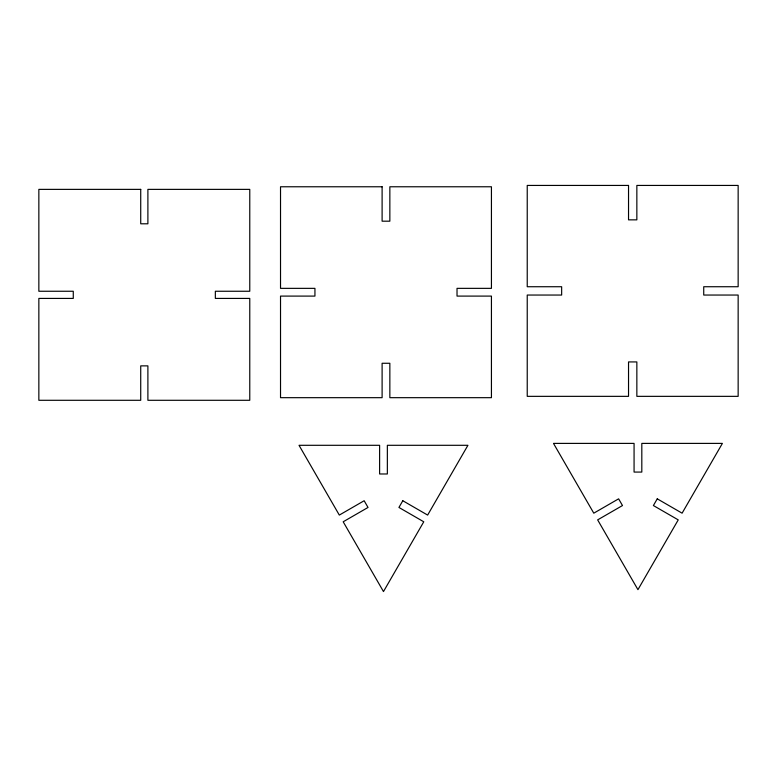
<?xml version="1.0" encoding="UTF-8"?>
<svg xmlns="http://www.w3.org/2000/svg" width="777" height="777" viewBox="0 0 777 777"><rect width="100%" height="100%" fill="white"/><g stroke="black" fill="none" stroke-linecap="round" stroke-linejoin="round"><path stroke-width="1.17" d="M402.807 500.738L398.931 507.449L423.766 521.785L383.479 591.569L343.191 521.785L368.026 507.449L364.16 500.738L339.316 515.083L299.028 445.299L379.613 445.299L379.613 473.98L387.354 473.98L387.354 445.299L467.929 445.299L427.641 515.083L402.807 500.738M657.264 498.834L653.389 505.545L678.234 519.881L637.946 589.665L597.649 519.881L622.494 505.545L618.618 498.834L593.783 513.179L553.496 443.395L634.071 443.395L634.071 472.076L641.812 472.076L641.812 443.395L722.396 443.395L682.099 513.179L657.264 498.834M628.535 185.431L527.233 185.431L527.233 286.732L561.654 286.732L561.654 295.046L527.233 295.046L527.233 396.348L628.535 396.348L628.535 361.927L636.849 361.927L636.849 396.348L738.15 396.348L738.15 295.046L703.729 295.046L703.729 286.732L738.15 286.732L738.15 185.431L636.849 185.431L636.849 219.852L628.535 219.852L628.535 185.431M382.109 186.771L280.526 186.771L280.526 288.354L314.938 288.354L314.938 296.095L280.526 296.095L280.526 397.678L382.109 397.678L382.109 363.267L389.85 363.267L389.85 397.678L491.433 397.678L491.433 296.095L457.022 296.095L457.022 288.354L491.433 288.354L491.433 186.771L389.85 186.771L389.85 221.183L382.109 221.183L382.109 186.771M140.724 189.374L38.85 189.374L38.85 291.249L73.271 291.249L73.271 298.417L38.85 298.417L38.85 400.291L140.724 400.291L140.724 365.87L147.892 365.87L147.892 400.291L249.767 400.291L249.767 298.417L215.346 298.417L215.346 291.249L249.767 291.249L249.767 189.374L147.892 189.374L147.892 223.795L140.724 223.795L140.724 189.374"/></g></svg>
